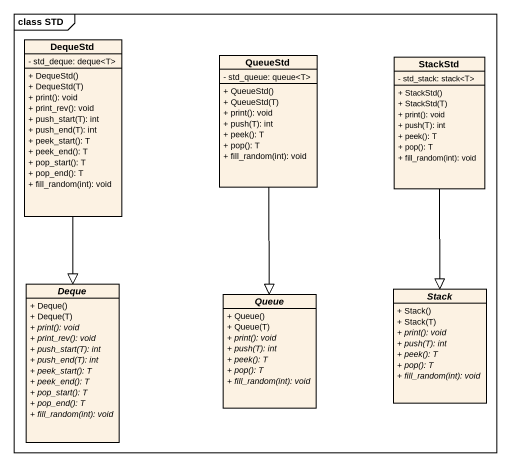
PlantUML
@startuml
mainframe class STD
hide circle
hide empty members
skinparam classAttributeIconSize 0
class DequeStd {
  - std_deque: deque<T>
  + DequeStd()
  + DequeStd(T)
  + print(): void
  + print_rev(): void
  + push_start(T): int
  + push_end(T): int
  + peek_start(): T
  + peek_end(): T
  + pop_start(): T
  + pop_end(): T
  + fill_random(int): void
}
class QueueStd {
  - std_queue: queue<T>
  + QueueStd()
  + QueueStd(T)
  + print(): void
  + push(T): int
  + peek(): T
  + pop(): T
  + fill_random(int): void
}
class StackStd {
  - std_stack: stack<T>
  + StackStd()
  + StackStd(T)
  + print(): void
  + push(T): int
  + peek(): T
  + pop(): T
  + fill_random(int): void
}
abstract class Deque {
  + Deque()
  + Deque(T)
  {abstract} + print(): void
  {abstract} + print_rev(): void
  {abstract} + push_start(T): int
  {abstract} + push_end(T): int
  {abstract} + peek_start(): T
  {abstract} + peek_end(): T
  {abstract} + pop_start(): T
  {abstract} + pop_end(): T
  {abstract} + fill_random(int): void
}
abstract class "Queue" as Queue_ {
  + Queue()
  + Queue(T)
  {abstract} + print(): void
  {abstract} + push(T): int
  {abstract} + peek(): T
  {abstract} + pop(): T
  {abstract} + fill_random(int): void
}
abstract class "Stack" as Stack_ {
  + Stack()
  + Stack(T)
  {abstract} + print(): void
  {abstract} + push(T): int
  {abstract} + peek(): T
  {abstract} + pop(): T
  {abstract} + fill_random(int): void
}
DequeStd --|> Deque
QueueStd --|> Queue_
StackStd --|> Stack_
@enduml
